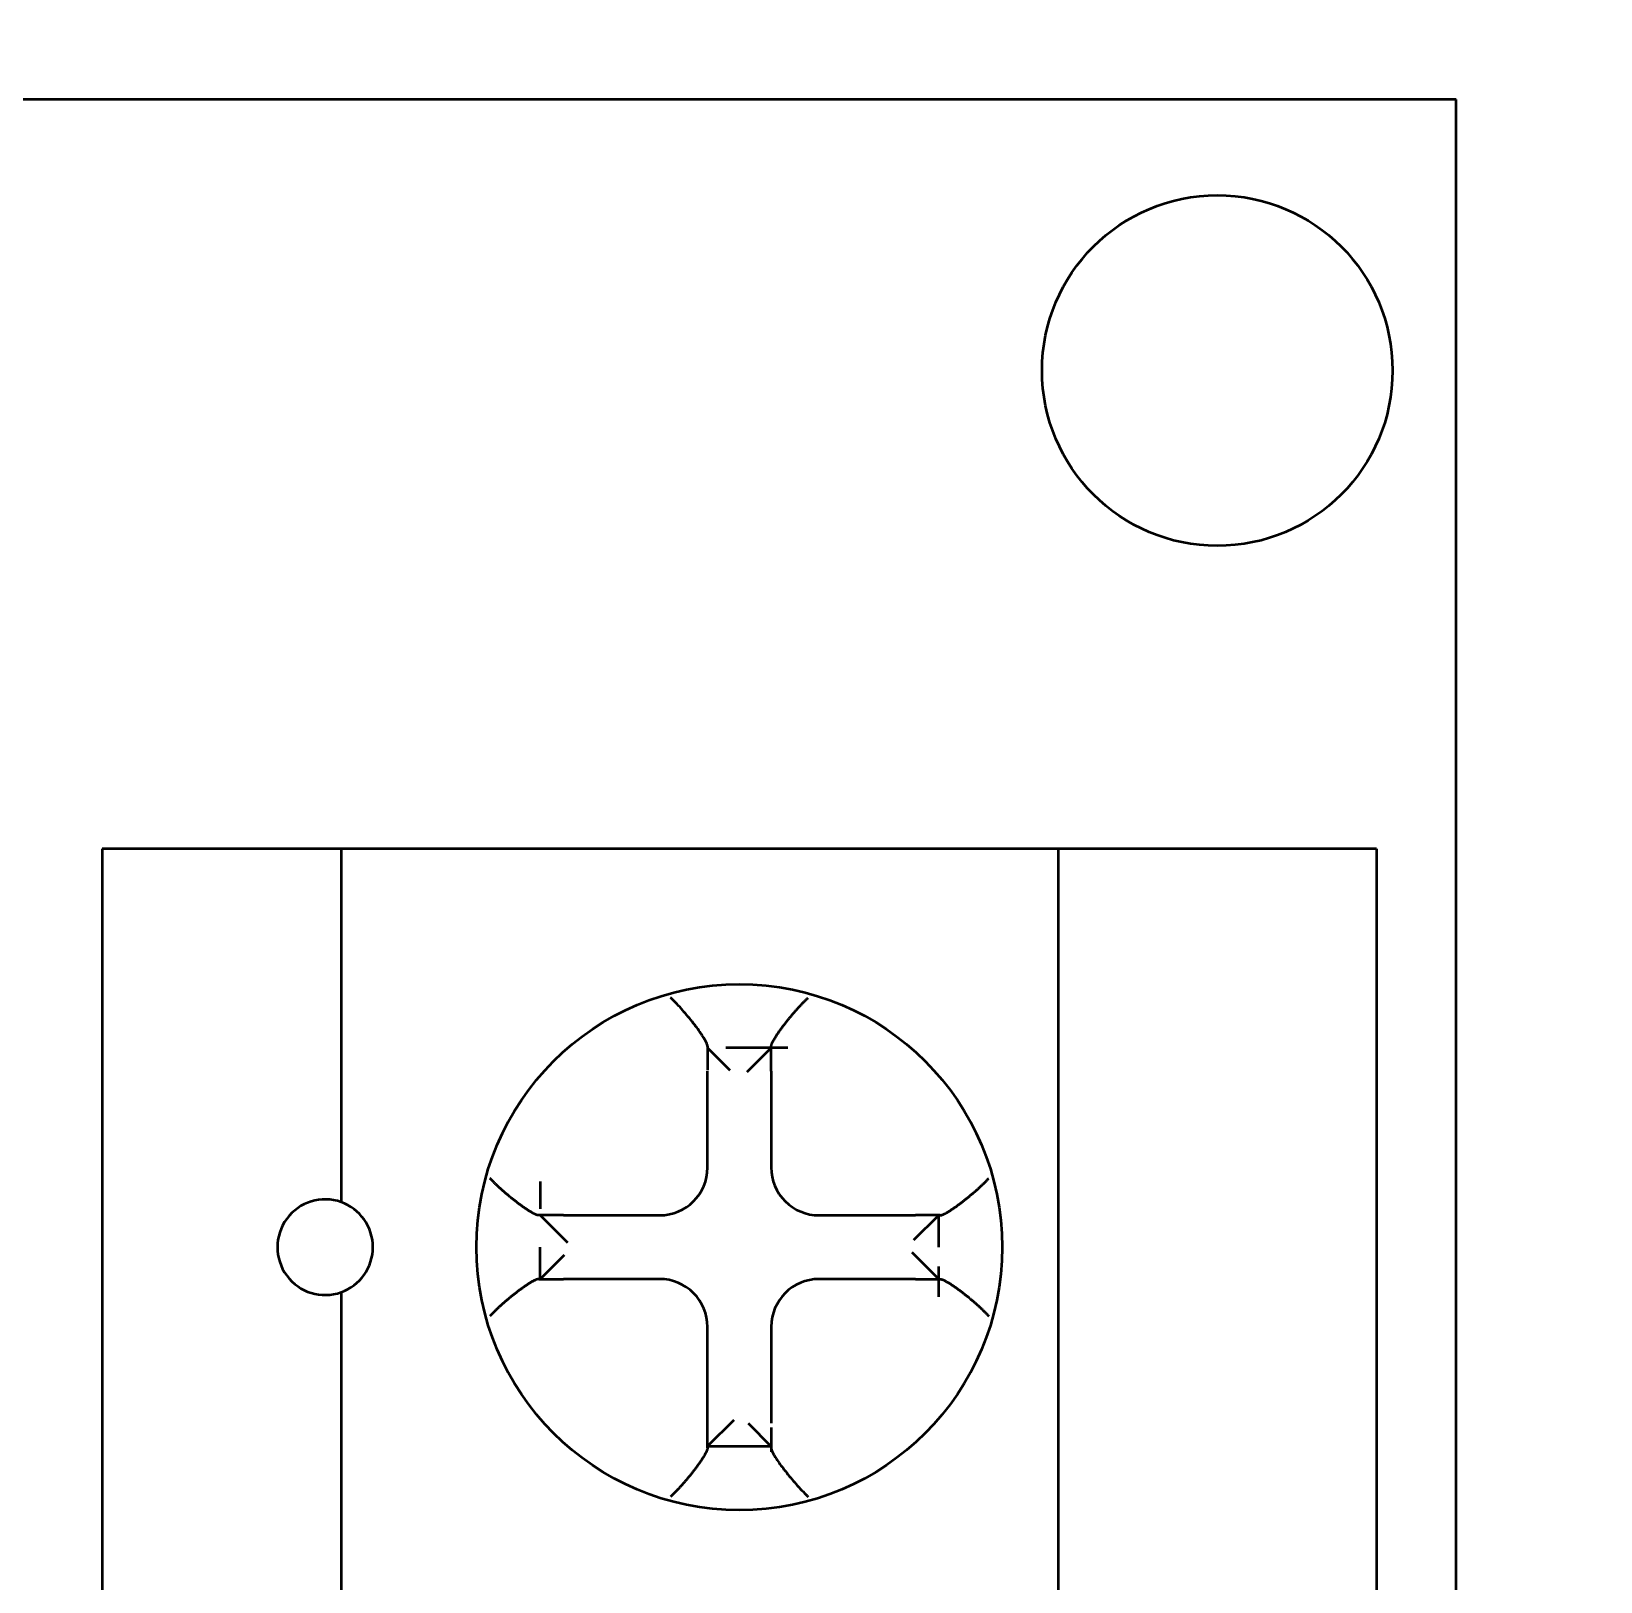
# Model space of a CAD drawing. Header units: millimetres. Extents: x 0 to 841, y 0 to 594.
# Drawn here: x 511.8 to 521.65, y 269.27 to 279 of the extents above; entities that cross this region are included whole.
import ezdxf

# ---------------------------------------------------------------- set-up
doc = ezdxf.new("R2010")
doc.units = ezdxf.units.MM
doc.layers.add('Hatch (ISO)', color=7, linetype='Continuous', lineweight=18)
doc.layers.add('Visible (ISO)', color=7, linetype='Continuous', lineweight=50)

msp = doc.modelspace()

# ---------------------------------------------------------------- hatches: boundary and pattern name
at = {"layer": 'Hatch (ISO)'}
h = msp.add_hatch(dxfattribs=at)
h.set_pattern_fill('ANSI31', color=256, scale=25.4, style=0)
h.set_pattern_definition([(45, (0, 0), (-2.245064, 2.245064), [])])
edge = h.paths.add_edge_path()
edge.add_ellipse((416.2875, 307.6206), major_axis=(-9.758, 2.1864), ratio=1, start_angle=270, end_angle=282.62939)
edge.add_line((416.2875, 317.6206), (382.416, 317.6206))
edge.add_ellipse((382.416, 312.6206), major_axis=(-5, 0), ratio=1, start_angle=270, end_angle=360)
edge.add_line((377.416, 312.6206), (377.416, 210.6206))
edge.add_ellipse((382.416, 210.6206), major_axis=(0, -5), ratio=1, start_angle=270, end_angle=360)
edge.add_line((382.416, 205.6206), (416.2875, 205.6206))
edge.add_ellipse((416.2875, 215.6206), major_axis=(10, 0), ratio=1, start_angle=270, end_angle=282.62939)
edge.add_ellipse((445.416, 85.6206), major_axis=(120.242, 26.942), ratio=1, start_angle=64.741221, end_angle=90, ccw=False)
edge.add_ellipse((474.5444, 215.6206), major_axis=(9.758, -2.1864), ratio=1, start_angle=270, end_angle=282.62939)
edge.add_line((474.5444, 205.6206), (558.416, 205.6206))
edge.add_ellipse((558.416, 210.6206), major_axis=(5, 0), ratio=1, start_angle=270, end_angle=360)
edge.add_line((563.416, 210.6206), (563.416, 312.6206))
edge.add_ellipse((558.416, 312.6206), major_axis=(0, 5), ratio=1, start_angle=270, end_angle=360)
edge.add_line((558.416, 317.6206), (474.5444, 317.6206))
edge.add_ellipse((474.5444, 307.6206), major_axis=(-10, 0), ratio=1, start_angle=270, end_angle=282.62939)
edge.add_ellipse((445.416, 437.6206), major_axis=(-120.242, -26.942), ratio=1, start_angle=64.741221, end_angle=90, ccw=False)
edge = h.paths.add_edge_path(flags=0)
edge.add_line((388.916, 208.6206), (388.916, 210.6206))
edge.add_ellipse((382.416, 210.6206), major_axis=(0, 6.5), ratio=1, start_angle=270, end_angle=363.5049)
edge.add_line((382.0186, 217.1085), (380.416, 217.1085))
edge.add_line((380.416, 217.1085), (380.416, 221.8137))
edge.add_spline(control_points=[(380.416, 221.8137), (380.416, 222.421), (380.4998, 223.1449), (380.6918, 224.324), (380.8222, 224.9564), (381.0364, 226.2248), (381.1089, 226.8628), (381.1089, 228.0373), (381.0364, 228.6753), (380.8222, 229.9438), (380.6918, 230.5761), (380.4998, 231.7552), (380.416, 232.4791), (380.416, 233.0865)], knot_values=[1.346639, 1.346639, 1.346639, 1.346639, 1.528836, 1.528836, 1.705012, 1.705012, 1.881187, 1.881187, 2.057362, 2.057362, 2.233538, 2.233538, 2.415734, 2.415734, 2.415734, 2.415734], degree=3, periodic=0)
edge.add_line((380.416, 233.0865), (380.416, 241.6206))
edge.add_ellipse((380.416, 244.1206), major_axis=(2.5, 0), ratio=1, start_angle=270, end_angle=450)
edge.add_line((380.416, 246.6206), (380.416, 276.6206))
edge.add_ellipse((380.416, 279.1206), major_axis=(2.5, 0), ratio=1, start_angle=270, end_angle=450)
edge.add_line((380.416, 281.6206), (380.416, 306.1211))
edge.add_line((380.416, 306.1211), (382.4891, 306.1211))
edge.add_ellipse((382.416, 312.6206), major_axis=(6.4996, 0.0732), ratio=1, start_angle=270, end_angle=359.35505)
edge.add_line((388.916, 312.6206), (388.916, 314.6206))
edge.add_line((388.916, 314.6206), (416.2875, 314.6206))
edge.add_ellipse((416.2875, 307.6206), major_axis=(7, 0), ratio=1, start_angle=77.37061, end_angle=90, ccw=False)
edge.add_ellipse((445.416, 437.6206), major_axis=(123.1694, -27.598), ratio=1, start_angle=270, end_angle=279.224461)
edge.add_ellipse((445.416, 311.3973), major_axis=(-0.2228, -7.4967), ratio=1, start_angle=270, end_angle=453.40493)
edge.add_ellipse((445.416, 437.6206), major_axis=(126.0006, 7.4967), ratio=1, start_angle=270, end_angle=279.224461)
edge.add_ellipse((474.5444, 307.6206), major_axis=(6.8306, 1.5305), ratio=1, start_angle=77.37061, end_angle=90, ccw=False)
edge.add_line((474.5444, 314.6206), (535.916, 314.6206))
edge.add_ellipse((538.416, 314.6206), major_axis=(0, -2.5), ratio=1, start_angle=270, end_angle=450)
edge.add_line((540.916, 314.6206), (551.9184, 314.6206))
edge.add_line((551.9184, 314.6206), (551.9184, 312.4451))
edge.add_ellipse((558.416, 312.6206), major_axis=(0.1756, -6.4976), ratio=1, start_angle=270, end_angle=359.09712)
edge.add_line((558.4891, 306.1211), (560.416, 306.1211))
edge.add_line((560.416, 306.1211), (560.416, 217.1085))
edge.add_line((560.416, 217.1085), (558.8134, 217.1085))
edge.add_ellipse((558.416, 210.6206), major_axis=(-6.4878, 0.3974), ratio=1, start_angle=270, end_angle=361.95706)
edge.add_line((551.9184, 210.7962), (551.9184, 208.6206))
edge.add_line((551.9184, 208.6206), (540.916, 208.6206))
edge.add_ellipse((538.416, 208.6206), major_axis=(0, 2.5), ratio=1, start_angle=270, end_angle=450)
edge.add_line((535.916, 208.6206), (474.5444, 208.6206))
edge.add_ellipse((474.5444, 215.6206), major_axis=(-7, 0), ratio=1, start_angle=77.37061, end_angle=90, ccw=False)
edge.add_ellipse((445.416, 85.6206), major_axis=(-123.1694, 27.598), ratio=1, start_angle=270, end_angle=279.224461)
edge.add_ellipse((445.416, 211.844), major_axis=(0.2228, 7.4967), ratio=1, start_angle=270, end_angle=453.40493)
edge.add_ellipse((445.416, 85.6206), major_axis=(-126.0006, -7.4967), ratio=1, start_angle=270, end_angle=279.224461)
edge.add_ellipse((416.2875, 215.6206), major_axis=(-6.8306, -1.5305), ratio=1, start_angle=77.37061, end_angle=90, ccw=False)
edge.add_line((416.2875, 208.6206), (388.916, 208.6206))
edge = h.paths.add_edge_path(flags=0)
edge.add_ellipse((557.666, 211.3706), major_axis=(0, 2.1724), ratio=1, start_angle=0, end_angle=360)
edge = h.paths.add_edge_path(flags=0)
edge.add_ellipse((557.666, 311.8706), major_axis=(0, 2.1724), ratio=1, start_angle=0, end_angle=360)
edge = h.paths.add_edge_path(flags=0)
edge.add_ellipse((383.166, 311.8706), major_axis=(0, 2.1724), ratio=1, start_angle=0, end_angle=360)
edge = h.paths.add_edge_path(flags=0)
edge.add_ellipse((383.166, 211.3706), major_axis=(0, 2.1724), ratio=1, start_angle=0, end_angle=360)
edge = h.paths.add_edge_path(flags=0)
edge.add_ellipse((445.416, 214.344), major_axis=(0, 2), ratio=1, start_angle=0, end_angle=360)
edge = h.paths.add_edge_path(flags=0)
edge.add_ellipse((445.416, 308.8973), major_axis=(0, 2), ratio=1, start_angle=0, end_angle=360)

# ---------------------------------------------------------------- linework, layer by layer
at = {"layer": 'Visible (ISO)'}
for p, q in [((520.7482, 278.5678), (511.5982, 278.5678)), ((520.7482, 259.1678), (520.7482, 278.5678)), ((513.7482, 273.8678), (512.2482, 273.8678)), ((512.2482, 273.8678), (512.2482, 263.8678)), ((518.2482, 273.8678), (513.7482, 273.8678)), ((513.7482, 273.8678), (513.7482, 271.6506)), ((518.2482, 273.8678), (518.2482, 269.0678)), ((520.2482, 273.8678), (518.2482, 273.8678)), ((520.2482, 273.8678), (520.2482, 263.8678)), ((516.0482, 272.6333), (516.0482, 272.4787)), ((516.1907, 272.4753), (516.0482, 272.6177)), ((516.5534, 272.6178), (516.1639, 272.6178)), ((516.4481, 272.6177), (516.2957, 272.4653)), ((516.4482, 272.4726), (516.4482, 272.6275)), ((516.0482, 271.8678), (516.0482, 272.4726)), ((516.4482, 272.4726), (516.4482, 271.8678)), ((514.9982, 271.7809), (514.9982, 271.6081)), ((515.1433, 271.5678), (514.9884, 271.5678)), ((515.1708, 271.3952), (514.9999, 271.5661)), ((515.1433, 271.5678), (515.7482, 271.5678)), ((516.7482, 271.5678), (517.353, 271.5678)), ((517.498, 271.5676), (517.3422, 271.4118)), ((517.5079, 271.5678), (517.353, 271.5678)), ((517.4982, 271.5678), (517.4982, 271.3678)), ((514.9982, 271.1678), (514.9982, 271.3678)), ((515.1482, 271.3178), (514.9982, 271.1678)), ((517.4973, 271.1687), (517.3318, 271.3341)), ((517.4982, 271.2461), (517.4982, 271.0562)), ((513.7482, 271.0849), (513.7482, 266.6506)), ((514.9884, 271.1678), (515.1433, 271.1678)), ((515.7482, 271.1678), (515.1433, 271.1678)), ((517.353, 271.1678), (516.7482, 271.1678)), ((517.353, 271.1678), (517.5079, 271.1678)), ((516.0482, 270.2629), (516.0482, 270.8678)), ((516.4482, 270.8678), (516.4482, 270.2629)), ((516.0482, 270.108), (516.0482, 270.2629)), ((516.2132, 270.2828), (516.0489, 270.1185)), ((516.4481, 270.1178), (516.3054, 270.2606)), ((516.4482, 270.2372), (516.4482, 270.0837)), ((516.4482, 270.1178), (516.0482, 270.1178))]:
    msp.add_line(p, q, dxfattribs=at)
for centre, radius in [((519.2482, 276.8678), 1.1), ((516.2482, 271.3678), 1.65)]:
    msp.add_circle(centre, radius, dxfattribs=at)
for centre, start, end in [((515.7482, 271.8678), 270, 0), ((516.7482, 271.8678), 180, 270.00001), ((513.6482, 271.3678), 70.52879, 289.47122), ((513.6482, 271.3678), 289.47123, 70.52878), ((515.7482, 270.8678), 0, 90.00001), ((516.7482, 270.8678), 90.00001, 180)]:
    msp.add_arc(centre, 0.3, start, end, dxfattribs=at)
for points, knots in [([(516.0482, 272.6275), (516.0482, 272.6305), (516.0475, 272.6341), (516.0447, 272.6428), (516.0426, 272.6479), (516.034, 272.6657), (516.0255, 272.6801), (516.0022, 272.716), (515.9857, 272.7391), (515.9465, 272.7906), (515.9246, 272.8173), (515.8786, 272.8704), (515.8542, 272.8965), (515.8259, 272.924), (515.8211, 272.9287), (515.8163, 272.9331)], [0.000001, 0.000001, 0.000001, 0.000001, 0.00287768, 0.00287768, 0.00591078, 0.00591078, 0.01244531, 0.01244531, 0.0208303, 0.0208303, 0.02984915, 0.02984915, 0.03976854, 0.03976854, 0.04179777, 0.04179777, 0.04179777, 0.04179777]), ([(516.4482, 272.6275), (516.4482, 272.6287), (516.4483, 272.6299), (516.4485, 272.6312), (516.4487, 272.6325), (516.449, 272.6339), (516.4493, 272.6353), (516.4497, 272.6368), (516.4502, 272.6383), (516.4507, 272.6399), (516.4513, 272.6415), (516.4519, 272.6432), (516.4526, 272.6449), (516.4533, 272.6467), (516.4541, 272.6485), (516.4549, 272.6503), (516.4558, 272.6522), (516.4567, 272.6541), (516.4577, 272.6561), (516.4582, 272.6571), (516.4587, 272.6581), (516.4592, 272.6591), (516.4597, 272.6601), (516.4603, 272.6611), (516.4608, 272.6621), (516.4619, 272.6642), (516.4631, 272.6663), (516.4643, 272.6685), (516.4655, 272.6706), (516.4668, 272.6728), (516.4681, 272.6751), (516.4694, 272.6773), (516.4708, 272.6796), (516.4722, 272.6819), (516.4736, 272.6842), (516.4751, 272.6865), (516.4766, 272.6889), (516.4781, 272.6912), (516.4796, 272.6936), (516.4812, 272.696), (516.4828, 272.6985), (516.4844, 272.7009), (516.486, 272.7034), (516.4877, 272.7058), (516.4893, 272.7083), (516.491, 272.7108), (516.4928, 272.7133), (516.4945, 272.7159), (516.4963, 272.7184), (516.498, 272.721), (516.4998, 272.7235), (516.5017, 272.7261), (516.5035, 272.7287), (516.5053, 272.7313), (516.5072, 272.7339), (516.5091, 272.7365), (516.511, 272.7391), (516.5129, 272.7417), (516.5148, 272.7443), (516.5168, 272.747), (516.5188, 272.7496), (516.5207, 272.7523), (516.5227, 272.7549), (516.5247, 272.7576), (516.5267, 272.7602), (516.5287, 272.7629), (516.5308, 272.7656), (516.5328, 272.7682), (516.5349, 272.7709), (516.5369, 272.7736), (516.539, 272.7762), (516.5411, 272.7789), (516.5432, 272.7816), (516.5453, 272.7843), (516.5474, 272.7869), (516.5496, 272.7896), (516.5517, 272.7923), (516.5538, 272.7949), (516.556, 272.7976), (516.5581, 272.8003), (516.5603, 272.8029), (516.5625, 272.8056), (516.5646, 272.8082), (516.5668, 272.8109), (516.569, 272.8135), (516.5712, 272.8162), (516.5734, 272.8188), (516.5756, 272.8214), (516.5778, 272.824), (516.58, 272.8267), (516.5822, 272.8293), (516.5844, 272.8319), (516.5866, 272.8345), (516.5888, 272.837), (516.5911, 272.8396), (516.5933, 272.8422), (516.5955, 272.8447), (516.5977, 272.8473), (516.6, 272.8498), (516.6022, 272.8524), (516.6044, 272.8549), (516.6067, 272.8574), (516.6089, 272.8599), (516.6111, 272.8624), (516.6133, 272.8648), (516.6156, 272.8673), (516.6178, 272.8697), (516.62, 272.8722), (516.6222, 272.8746), (516.6244, 272.877), (516.6267, 272.8794), (516.6289, 272.8817), (516.6311, 272.8841), (516.6333, 272.8864), (516.6355, 272.8888), (516.6377, 272.8911), (516.6399, 272.8934), (516.6421, 272.8956), (516.6442, 272.8979), (516.6464, 272.9001), (516.6486, 272.9023), (516.6507, 272.9045), (516.6529, 272.9067), (516.655, 272.9089), (516.6571, 272.911), (516.6593, 272.9131), (516.6614, 272.9152), (516.6635, 272.9173), (516.6656, 272.9194), (516.6677, 272.9214), (516.6697, 272.9234), (516.6718, 272.9254), (516.6739, 272.9274), (516.6759, 272.9293), (516.678, 272.9312), (516.68, 272.9331)], [0, 0, 0, 0, 0.022727, 0.022727, 0.022727, 0.045455, 0.045455, 0.045455, 0.068182, 0.068182, 0.068182, 0.090909, 0.090909, 0.090909, 0.113636, 0.113636, 0.113636, 0.136364, 0.136364, 0.136364, 0.147688, 0.147688, 0.147688, 0.159091, 0.159091, 0.159091, 0.181818, 0.181818, 0.181818, 0.204545, 0.204545, 0.204545, 0.227273, 0.227273, 0.227273, 0.25, 0.25, 0.25, 0.272727, 0.272727, 0.272727, 0.295455, 0.295455, 0.295455, 0.318182, 0.318182, 0.318182, 0.340909, 0.340909, 0.340909, 0.363636, 0.363636, 0.363636, 0.386364, 0.386364, 0.386364, 0.409091, 0.409091, 0.409091, 0.431818, 0.431818, 0.431818, 0.454545, 0.454545, 0.454545, 0.477273, 0.477273, 0.477273, 0.5, 0.5, 0.5, 0.522727, 0.522727, 0.522727, 0.545455, 0.545455, 0.545455, 0.568182, 0.568182, 0.568182, 0.590909, 0.590909, 0.590909, 0.613636, 0.613636, 0.613636, 0.636364, 0.636364, 0.636364, 0.659091, 0.659091, 0.659091, 0.681818, 0.681818, 0.681818, 0.704545, 0.704545, 0.704545, 0.727273, 0.727273, 0.727273, 0.75, 0.75, 0.75, 0.772727, 0.772727, 0.772727, 0.795455, 0.795455, 0.795455, 0.818182, 0.818182, 0.818182, 0.840909, 0.840909, 0.840909, 0.863636, 0.863636, 0.863636, 0.886364, 0.886364, 0.886364, 0.909091, 0.909091, 0.909091, 0.931818, 0.931818, 0.931818, 0.954545, 0.954545, 0.954545, 0.977273, 0.977273, 0.977273, 1, 1, 1, 1]), ([(514.9884, 271.5678), (514.9873, 271.5678), (514.9861, 271.5679), (514.9848, 271.5681), (514.9835, 271.5683), (514.9821, 271.5685), (514.9806, 271.5689), (514.9792, 271.5693), (514.9776, 271.5698), (514.976, 271.5703), (514.9744, 271.5709), (514.9727, 271.5715), (514.971, 271.5722), (514.9693, 271.5729), (514.9675, 271.5737), (514.9656, 271.5745), (514.9637, 271.5754), (514.9618, 271.5763), (514.9598, 271.5773), (514.9579, 271.5783), (514.9559, 271.5793), (514.9538, 271.5804), (514.9517, 271.5815), (514.9496, 271.5827), (514.9475, 271.5839), (514.9459, 271.5848), (514.9444, 271.5857), (514.9428, 271.5866), (514.94, 271.5882), (514.937, 271.59), (514.9341, 271.5918), (514.9318, 271.5932), (514.9294, 271.5947), (514.9271, 271.5962), (514.9247, 271.5977), (514.9223, 271.5992), (514.9199, 271.6008), (514.9175, 271.6024), (514.915, 271.604), (514.9126, 271.6056), (514.9101, 271.6073), (514.9076, 271.6089), (514.9051, 271.6106), (514.9026, 271.6124), (514.9001, 271.6141), (514.8975, 271.6159), (514.895, 271.6176), (514.8924, 271.6194), (514.8898, 271.6213), (514.8873, 271.6231), (514.8847, 271.6249), (514.8821, 271.6268), (514.8795, 271.6287), (514.8768, 271.6306), (514.8742, 271.6325), (514.8716, 271.6344), (514.869, 271.6364), (514.8663, 271.6383), (514.8637, 271.6403), (514.861, 271.6423), (514.8584, 271.6443), (514.8557, 271.6463), (514.853, 271.6483), (514.8504, 271.6504), (514.8477, 271.6524), (514.845, 271.6545), (514.8424, 271.6565), (514.8397, 271.6586), (514.837, 271.6607), (514.8344, 271.6628), (514.8317, 271.6649), (514.829, 271.667), (514.8263, 271.6691), (514.8237, 271.6713), (514.821, 271.6734), (514.8183, 271.6756), (514.8165, 271.6771), (514.8146, 271.6786), (514.8127, 271.6801), (514.8093, 271.6829), (514.8058, 271.6857), (514.8024, 271.6886), (514.7998, 271.6908), (514.7971, 271.693), (514.7945, 271.6952), (514.7919, 271.6974), (514.7893, 271.6996), (514.7867, 271.7018), (514.7841, 271.704), (514.7815, 271.7062), (514.7789, 271.7084), (514.7763, 271.7107), (514.7737, 271.7129), (514.7712, 271.7151), (514.7686, 271.7173), (514.7661, 271.7196), (514.7636, 271.7218), (514.761, 271.724), (514.7585, 271.7262), (514.7561, 271.7285), (514.7536, 271.7307), (514.7511, 271.7329), (514.7486, 271.7351), (514.7462, 271.7374), (514.7438, 271.7396), (514.7414, 271.7418), (514.7389, 271.744), (514.7366, 271.7462), (514.7342, 271.7485), (514.7318, 271.7507), (514.7295, 271.7529), (514.7272, 271.7551), (514.7249, 271.7573), (514.7226, 271.7595), (514.7203, 271.7616), (514.718, 271.7638), (514.7158, 271.766), (514.7136, 271.7682), (514.7114, 271.7703), (514.7092, 271.7725), (514.7071, 271.7746), (514.7049, 271.7767), (514.7028, 271.7789), (514.7007, 271.781), (514.6986, 271.7831), (514.6966, 271.7852), (514.6946, 271.7873), (514.6925, 271.7893), (514.6905, 271.7914), (514.6886, 271.7935), (514.6866, 271.7955), (514.6847, 271.7976), (514.6828, 271.7996)], [0, 0, 0, 0, 0.022727, 0.022727, 0.022727, 0.045455, 0.045455, 0.045455, 0.068182, 0.068182, 0.068182, 0.090909, 0.090909, 0.090909, 0.113636, 0.113636, 0.113636, 0.136364, 0.136364, 0.136364, 0.159091, 0.159091, 0.159091, 0.181818, 0.181818, 0.181818, 0.197847, 0.197847, 0.197847, 0.227273, 0.227273, 0.227273, 0.25, 0.25, 0.25, 0.272727, 0.272727, 0.272727, 0.295455, 0.295455, 0.295455, 0.318182, 0.318182, 0.318182, 0.340909, 0.340909, 0.340909, 0.363636, 0.363636, 0.363636, 0.386364, 0.386364, 0.386364, 0.409091, 0.409091, 0.409091, 0.431818, 0.431818, 0.431818, 0.454545, 0.454545, 0.454545, 0.477273, 0.477273, 0.477273, 0.5, 0.5, 0.5, 0.522727, 0.522727, 0.522727, 0.545455, 0.545455, 0.545455, 0.568182, 0.568182, 0.568182, 0.584169, 0.584169, 0.584169, 0.613636, 0.613636, 0.613636, 0.636364, 0.636364, 0.636364, 0.659091, 0.659091, 0.659091, 0.681818, 0.681818, 0.681818, 0.704545, 0.704545, 0.704545, 0.727273, 0.727273, 0.727273, 0.75, 0.75, 0.75, 0.772727, 0.772727, 0.772727, 0.795455, 0.795455, 0.795455, 0.818182, 0.818182, 0.818182, 0.840909, 0.840909, 0.840909, 0.863636, 0.863636, 0.863636, 0.886364, 0.886364, 0.886364, 0.909091, 0.909091, 0.909091, 0.931818, 0.931818, 0.931818, 0.954545, 0.954545, 0.954545, 0.977273, 0.977273, 0.977273, 1, 1, 1, 1]), ([(517.5079, 271.5678), (517.5091, 271.5678), (517.5103, 271.5679), (517.5116, 271.5681), (517.5129, 271.5683), (517.5143, 271.5685), (517.5157, 271.5689), (517.5172, 271.5693), (517.5187, 271.5698), (517.5203, 271.5703), (517.5219, 271.5709), (517.5236, 271.5715), (517.5253, 271.5722), (517.5271, 271.5729), (517.5289, 271.5737), (517.5307, 271.5745), (517.5326, 271.5754), (517.5345, 271.5763), (517.5365, 271.5773), (517.5385, 271.5783), (517.5405, 271.5793), (517.5425, 271.5804), (517.5446, 271.5815), (517.5467, 271.5827), (517.5489, 271.5839), (517.551, 271.5851), (517.5532, 271.5864), (517.5555, 271.5877), (517.5577, 271.589), (517.56, 271.5904), (517.5623, 271.5918), (517.5646, 271.5932), (517.5669, 271.5947), (517.5693, 271.5962), (517.5716, 271.5977), (517.574, 271.5992), (517.5764, 271.6008), (517.5789, 271.6024), (517.5813, 271.604), (517.5838, 271.6056), (517.5862, 271.6073), (517.5887, 271.6089), (517.5912, 271.6106), (517.5938, 271.6124), (517.5963, 271.6141), (517.5988, 271.6159), (517.6014, 271.6176), (517.6039, 271.6194), (517.6065, 271.6213), (517.6091, 271.6231), (517.6117, 271.6249), (517.6143, 271.6268), (517.6169, 271.6287), (517.6195, 271.6306), (517.6221, 271.6325), (517.6247, 271.6344), (517.6274, 271.6364), (517.63, 271.6383), (517.6327, 271.6403), (517.6353, 271.6423), (517.638, 271.6443), (517.6406, 271.6463), (517.6433, 271.6483), (517.646, 271.6504), (517.6486, 271.6524), (517.6513, 271.6545), (517.654, 271.6565), (517.6566, 271.6586), (517.6593, 271.6607), (517.662, 271.6628), (517.6647, 271.6649), (517.6673, 271.667), (517.67, 271.6691), (517.6727, 271.6713), (517.6753, 271.6734), (517.678, 271.6756), (517.6807, 271.6777), (517.6833, 271.6799), (517.686, 271.682), (517.6886, 271.6842), (517.6913, 271.6864), (517.6939, 271.6886), (517.6966, 271.6908), (517.6992, 271.693), (517.7018, 271.6952), (517.7045, 271.6974), (517.7071, 271.6996), (517.7097, 271.7018), (517.7119, 271.7037), (517.7141, 271.7055), (517.7163, 271.7074), (517.7192, 271.71), (517.7222, 271.7125), (517.7252, 271.7151), (517.7277, 271.7173), (517.7302, 271.7196), (517.7328, 271.7218), (517.7353, 271.724), (517.7378, 271.7262), (517.7403, 271.7285), (517.7428, 271.7307), (517.7452, 271.7329), (517.7477, 271.7351), (517.7501, 271.7374), (517.7526, 271.7396), (517.755, 271.7418), (517.7574, 271.744), (517.7598, 271.7462), (517.7621, 271.7485), (517.7645, 271.7507), (517.7669, 271.7529), (517.7692, 271.7551), (517.7715, 271.7573), (517.7738, 271.7595), (517.776, 271.7616), (517.7783, 271.7638), (517.7805, 271.766), (517.7827, 271.7682), (517.785, 271.7703), (517.7871, 271.7725), (517.7893, 271.7746), (517.7914, 271.7767), (517.7935, 271.7789), (517.7956, 271.781), (517.7977, 271.7831), (517.7998, 271.7852), (517.8018, 271.7873), (517.8038, 271.7893), (517.8058, 271.7914), (517.8078, 271.7935), (517.8097, 271.7955), (517.8117, 271.7976), (517.8136, 271.7996)], [0, 0, 0, 0, 0.0227273, 0.0227273, 0.0227273, 0.0454545, 0.0454545, 0.0454545, 0.0681818, 0.0681818, 0.0681818, 0.0909091, 0.0909091, 0.0909091, 0.1136364, 0.1136364, 0.1136364, 0.1363636, 0.1363636, 0.1363636, 0.1590909, 0.1590909, 0.1590909, 0.1818182, 0.1818182, 0.1818182, 0.2045455, 0.2045455, 0.2045455, 0.2272727, 0.2272727, 0.2272727, 0.25, 0.25, 0.25, 0.2727273, 0.2727273, 0.2727273, 0.2954545, 0.2954545, 0.2954545, 0.3181818, 0.3181818, 0.3181818, 0.3409091, 0.3409091, 0.3409091, 0.3636364, 0.3636364, 0.3636364, 0.3863636, 0.3863636, 0.3863636, 0.4090909, 0.4090909, 0.4090909, 0.4318182, 0.4318182, 0.4318182, 0.4545455, 0.4545455, 0.4545455, 0.4772727, 0.4772727, 0.4772727, 0.5, 0.5, 0.5, 0.5227273, 0.5227273, 0.5227273, 0.5454545, 0.5454545, 0.5454545, 0.5681818, 0.5681818, 0.5681818, 0.5909091, 0.5909091, 0.5909091, 0.6136364, 0.6136364, 0.6136364, 0.6363636, 0.6363636, 0.6363636, 0.6590909, 0.6590909, 0.6590909, 0.6782749, 0.6782749, 0.6782749, 0.7045455, 0.7045455, 0.7045455, 0.7272727, 0.7272727, 0.7272727, 0.75, 0.75, 0.75, 0.7727273, 0.7727273, 0.7727273, 0.7954545, 0.7954545, 0.7954545, 0.8181818, 0.8181818, 0.8181818, 0.8409091, 0.8409091, 0.8409091, 0.8636364, 0.8636364, 0.8636364, 0.8863636, 0.8863636, 0.8863636, 0.9090909, 0.9090909, 0.9090909, 0.9318182, 0.9318182, 0.9318182, 0.9545455, 0.9545455, 0.9545455, 0.9772727, 0.9772727, 0.9772727, 1, 1, 1, 1]), ([(514.9884, 271.1678), (514.9873, 271.1678), (514.9861, 271.1677), (514.9848, 271.1675), (514.9835, 271.1673), (514.9821, 271.167), (514.9806, 271.1666), (514.9792, 271.1662), (514.9776, 271.1658), (514.976, 271.1652), (514.9744, 271.1647), (514.9727, 271.164), (514.971, 271.1633), (514.9693, 271.1626), (514.9675, 271.1618), (514.9656, 271.161), (514.9637, 271.1601), (514.9618, 271.1592), (514.9598, 271.1582), (514.9579, 271.1573), (514.9559, 271.1562), (514.9538, 271.1551), (514.9517, 271.154), (514.9496, 271.1528), (514.9475, 271.1516), (514.9453, 271.1504), (514.9431, 271.1491), (514.9409, 271.1478), (514.9386, 271.1465), (514.9364, 271.1451), (514.9341, 271.1437), (514.9318, 271.1423), (514.9294, 271.1409), (514.9271, 271.1394), (514.9247, 271.1379), (514.9223, 271.1363), (514.9199, 271.1348), (514.9175, 271.1332), (514.915, 271.1316), (514.9126, 271.1299), (514.9101, 271.1283), (514.9076, 271.1266), (514.9051, 271.1249), (514.9026, 271.1232), (514.9001, 271.1214), (514.8975, 271.1197), (514.895, 271.1179), (514.8924, 271.1161), (514.8898, 271.1143), (514.8873, 271.1124), (514.8847, 271.1106), (514.8821, 271.1087), (514.8795, 271.1068), (514.8768, 271.1049), (514.8742, 271.103), (514.8716, 271.1011), (514.869, 271.0991), (514.8663, 271.0972), (514.8637, 271.0952), (514.861, 271.0932), (514.8584, 271.0912), (514.8557, 271.0892), (514.853, 271.0872), (514.8504, 271.0852), (514.8477, 271.0831), (514.845, 271.0811), (514.8424, 271.079), (514.8397, 271.0769), (514.837, 271.0748), (514.8344, 271.0727), (514.8317, 271.0706), (514.829, 271.0685), (514.8263, 271.0664), (514.8237, 271.0643), (514.821, 271.0621), (514.8183, 271.06), (514.8157, 271.0578), (514.813, 271.0557), (514.8104, 271.0535), (514.8077, 271.0513), (514.805, 271.0491), (514.8024, 271.0469), (514.7998, 271.0448), (514.7971, 271.0426), (514.7945, 271.0404), (514.7919, 271.0382), (514.7893, 271.036), (514.7867, 271.0337), (514.7845, 271.0319), (514.7823, 271.03), (514.7801, 271.0281), (514.7771, 271.0256), (514.7741, 271.023), (514.7712, 271.0204), (514.7686, 271.0182), (514.7661, 271.016), (514.7636, 271.0137), (514.761, 271.0115), (514.7585, 271.0093), (514.7561, 271.0071), (514.7536, 271.0048), (514.7511, 271.0026), (514.7486, 271.0004), (514.7462, 270.9982), (514.7438, 270.9959), (514.7414, 270.9937), (514.7389, 270.9915), (514.7366, 270.9893), (514.7342, 270.9871), (514.7318, 270.9849), (514.7295, 270.9827), (514.7272, 270.9805), (514.7249, 270.9783), (514.7226, 270.9761), (514.7203, 270.9739), (514.718, 270.9717), (514.7158, 270.9695), (514.7136, 270.9674), (514.7114, 270.9652), (514.7092, 270.9631), (514.7071, 270.9609), (514.7049, 270.9588), (514.7028, 270.9567), (514.7007, 270.9546), (514.6986, 270.9525), (514.6966, 270.9504), (514.6946, 270.9483), (514.6925, 270.9462), (514.6905, 270.9441), (514.6886, 270.9421), (514.6866, 270.94), (514.6847, 270.938), (514.6828, 270.9359)], [0, 0, 0, 0, 0.0227273, 0.0227273, 0.0227273, 0.0454545, 0.0454545, 0.0454545, 0.0681818, 0.0681818, 0.0681818, 0.0909091, 0.0909091, 0.0909091, 0.1136364, 0.1136364, 0.1136364, 0.1363636, 0.1363636, 0.1363636, 0.1590909, 0.1590909, 0.1590909, 0.1818182, 0.1818182, 0.1818182, 0.2045455, 0.2045455, 0.2045455, 0.2272727, 0.2272727, 0.2272727, 0.25, 0.25, 0.25, 0.2727273, 0.2727273, 0.2727273, 0.2954545, 0.2954545, 0.2954545, 0.3181818, 0.3181818, 0.3181818, 0.3409091, 0.3409091, 0.3409091, 0.3636364, 0.3636364, 0.3636364, 0.3863636, 0.3863636, 0.3863636, 0.4090909, 0.4090909, 0.4090909, 0.4318182, 0.4318182, 0.4318182, 0.4545455, 0.4545455, 0.4545455, 0.4772727, 0.4772727, 0.4772727, 0.5, 0.5, 0.5, 0.5227273, 0.5227273, 0.5227273, 0.5454545, 0.5454545, 0.5454545, 0.5681818, 0.5681818, 0.5681818, 0.5909091, 0.5909091, 0.5909091, 0.6136364, 0.6136364, 0.6136364, 0.6363636, 0.6363636, 0.6363636, 0.6590909, 0.6590909, 0.6590909, 0.6782749, 0.6782749, 0.6782749, 0.7045455, 0.7045455, 0.7045455, 0.7272727, 0.7272727, 0.7272727, 0.75, 0.75, 0.75, 0.7727273, 0.7727273, 0.7727273, 0.7954545, 0.7954545, 0.7954545, 0.8181818, 0.8181818, 0.8181818, 0.8409091, 0.8409091, 0.8409091, 0.8636364, 0.8636364, 0.8636364, 0.8863636, 0.8863636, 0.8863636, 0.9090909, 0.9090909, 0.9090909, 0.9318182, 0.9318182, 0.9318182, 0.9545455, 0.9545455, 0.9545455, 0.9772727, 0.9772727, 0.9772727, 1, 1, 1, 1]), ([(517.5079, 271.1678), (517.5091, 271.1678), (517.5103, 271.1677), (517.5116, 271.1675), (517.5129, 271.1673), (517.5143, 271.167), (517.5157, 271.1666), (517.5172, 271.1662), (517.5187, 271.1658), (517.5203, 271.1652), (517.5219, 271.1647), (517.5236, 271.164), (517.5253, 271.1633), (517.5271, 271.1626), (517.5289, 271.1618), (517.5307, 271.161), (517.5326, 271.1601), (517.5345, 271.1592), (517.5365, 271.1582), (517.5385, 271.1573), (517.5405, 271.1562), (517.5425, 271.1551), (517.5446, 271.154), (517.5467, 271.1528), (517.5489, 271.1516), (517.5504, 271.1508), (517.5519, 271.1499), (517.5535, 271.149), (517.5564, 271.1473), (517.5593, 271.1455), (517.5623, 271.1437), (517.5646, 271.1423), (517.5669, 271.1409), (517.5693, 271.1394), (517.5716, 271.1379), (517.574, 271.1363), (517.5764, 271.1348), (517.5789, 271.1332), (517.5813, 271.1316), (517.5838, 271.1299), (517.5862, 271.1283), (517.5887, 271.1266), (517.5912, 271.1249), (517.5938, 271.1232), (517.5963, 271.1214), (517.5988, 271.1197), (517.6014, 271.1179), (517.6039, 271.1161), (517.6065, 271.1143), (517.6091, 271.1124), (517.6117, 271.1106), (517.6143, 271.1087), (517.6169, 271.1068), (517.6195, 271.1049), (517.6221, 271.103), (517.6247, 271.1011), (517.6274, 271.0991), (517.63, 271.0972), (517.6327, 271.0952), (517.6353, 271.0932), (517.638, 271.0912), (517.6406, 271.0892), (517.6433, 271.0872), (517.646, 271.0852), (517.6486, 271.0831), (517.6513, 271.0811), (517.654, 271.079), (517.6566, 271.0769), (517.6593, 271.0748), (517.662, 271.0727), (517.6647, 271.0706), (517.6673, 271.0685), (517.67, 271.0664), (517.6727, 271.0643), (517.6753, 271.0621), (517.678, 271.06), (517.6799, 271.0585), (517.6818, 271.0569), (517.6836, 271.0554), (517.6871, 271.0526), (517.6905, 271.0498), (517.6939, 271.0469), (517.6966, 271.0448), (517.6992, 271.0426), (517.7018, 271.0404), (517.7045, 271.0382), (517.7071, 271.036), (517.7097, 271.0337), (517.7123, 271.0315), (517.7149, 271.0293), (517.7175, 271.0271), (517.72, 271.0249), (517.7226, 271.0227), (517.7252, 271.0204), (517.7277, 271.0182), (517.7302, 271.016), (517.7328, 271.0137), (517.7353, 271.0115), (517.7378, 271.0093), (517.7403, 271.0071), (517.7428, 271.0048), (517.7452, 271.0026), (517.7477, 271.0004), (517.7501, 270.9982), (517.7526, 270.9959), (517.755, 270.9937), (517.7574, 270.9915), (517.7598, 270.9893), (517.7621, 270.9871), (517.7645, 270.9849), (517.7669, 270.9827), (517.7692, 270.9805), (517.7715, 270.9783), (517.7738, 270.9761), (517.776, 270.9739), (517.7783, 270.9717), (517.7805, 270.9695), (517.7827, 270.9674), (517.785, 270.9652), (517.7871, 270.9631), (517.7893, 270.9609), (517.7914, 270.9588), (517.7935, 270.9567), (517.7956, 270.9546), (517.7977, 270.9525), (517.7998, 270.9504), (517.8018, 270.9483), (517.8038, 270.9462), (517.8058, 270.9441), (517.8078, 270.9421), (517.8097, 270.94), (517.8117, 270.938), (517.8136, 270.9359)], [0, 0, 0, 0, 0.022727, 0.022727, 0.022727, 0.045455, 0.045455, 0.045455, 0.068182, 0.068182, 0.068182, 0.090909, 0.090909, 0.090909, 0.113636, 0.113636, 0.113636, 0.136364, 0.136364, 0.136364, 0.159091, 0.159091, 0.159091, 0.181818, 0.181818, 0.181818, 0.197847, 0.197847, 0.197847, 0.227273, 0.227273, 0.227273, 0.25, 0.25, 0.25, 0.272727, 0.272727, 0.272727, 0.295455, 0.295455, 0.295455, 0.318182, 0.318182, 0.318182, 0.340909, 0.340909, 0.340909, 0.363636, 0.363636, 0.363636, 0.386364, 0.386364, 0.386364, 0.409091, 0.409091, 0.409091, 0.431818, 0.431818, 0.431818, 0.454545, 0.454545, 0.454545, 0.477273, 0.477273, 0.477273, 0.5, 0.5, 0.5, 0.522727, 0.522727, 0.522727, 0.545455, 0.545455, 0.545455, 0.568182, 0.568182, 0.568182, 0.584169, 0.584169, 0.584169, 0.613636, 0.613636, 0.613636, 0.636364, 0.636364, 0.636364, 0.659091, 0.659091, 0.659091, 0.681818, 0.681818, 0.681818, 0.704545, 0.704545, 0.704545, 0.727273, 0.727273, 0.727273, 0.75, 0.75, 0.75, 0.772727, 0.772727, 0.772727, 0.795455, 0.795455, 0.795455, 0.818182, 0.818182, 0.818182, 0.840909, 0.840909, 0.840909, 0.863636, 0.863636, 0.863636, 0.886364, 0.886364, 0.886364, 0.909091, 0.909091, 0.909091, 0.931818, 0.931818, 0.931818, 0.954545, 0.954545, 0.954545, 0.977273, 0.977273, 0.977273, 1, 1, 1, 1]), ([(516.0482, 270.108), (516.0482, 270.1069), (516.0481, 270.1057), (516.0479, 270.1044), (516.0477, 270.1031), (516.0474, 270.1017), (516.047, 270.1002), (516.0466, 270.0988), (516.0462, 270.0972), (516.0456, 270.0956), (516.0451, 270.094), (516.0444, 270.0923), (516.0437, 270.0906), (516.043, 270.0889), (516.0422, 270.0871), (516.0414, 270.0852), (516.0405, 270.0833), (516.0396, 270.0814), (516.0386, 270.0794), (516.0382, 270.0785), (516.0376, 270.0775), (516.0371, 270.0765), (516.0366, 270.0755), (516.0361, 270.0744), (516.0355, 270.0734), (516.0344, 270.0713), (516.0332, 270.0692), (516.032, 270.0671), (516.0308, 270.0649), (516.0295, 270.0627), (516.0282, 270.0605), (516.0269, 270.0582), (516.0255, 270.056), (516.0241, 270.0537), (516.0227, 270.0514), (516.0213, 270.049), (516.0198, 270.0467), (516.0183, 270.0443), (516.0167, 270.0419), (516.0152, 270.0395), (516.0136, 270.0371), (516.012, 270.0346), (516.0103, 270.0322), (516.0087, 270.0297), (516.007, 270.0272), (516.0053, 270.0247), (516.0036, 270.0222), (516.0018, 270.0197), (516.0001, 270.0171), (515.9983, 270.0146), (515.9965, 270.012), (515.9947, 270.0094), (515.9928, 270.0069), (515.991, 270.0043), (515.9891, 270.0017), (515.9872, 269.9991), (515.9853, 269.9964), (515.9834, 269.9938), (515.9815, 269.9912), (515.9796, 269.9886), (515.9776, 269.9859), (515.9756, 269.9833), (515.9736, 269.9806), (515.9716, 269.978), (515.9696, 269.9753), (515.9676, 269.9726), (515.9656, 269.97), (515.9635, 269.9673), (515.9615, 269.9646), (515.9594, 269.962), (515.9573, 269.9593), (515.9552, 269.9566), (515.9531, 269.9539), (515.951, 269.9513), (515.9489, 269.9486), (515.9468, 269.9459), (515.9447, 269.9433), (515.9425, 269.9406), (515.9404, 269.9379), (515.9382, 269.9353), (515.9361, 269.9326), (515.9339, 269.93), (515.9317, 269.9273), (515.9295, 269.9246), (515.9274, 269.922), (515.9252, 269.9194), (515.923, 269.9167), (515.9208, 269.9141), (515.9186, 269.9115), (515.9164, 269.9089), (515.9141, 269.9063), (515.9119, 269.9037), (515.9097, 269.9011), (515.9075, 269.8985), (515.9053, 269.8959), (515.9031, 269.8933), (515.9008, 269.8908), (515.8986, 269.8882), (515.8964, 269.8857), (515.8941, 269.8832), (515.8919, 269.8806), (515.8897, 269.8781), (515.8875, 269.8757), (515.8852, 269.8732), (515.883, 269.8707), (515.8808, 269.8682), (515.8786, 269.8658), (515.8763, 269.8634), (515.8741, 269.861), (515.8719, 269.8586), (515.8697, 269.8562), (515.8675, 269.8538), (515.8653, 269.8514), (515.863, 269.8491), (515.8608, 269.8468), (515.8586, 269.8445), (515.8565, 269.8422), (515.8543, 269.8399), (515.8521, 269.8376), (515.8499, 269.8354), (515.8478, 269.8332), (515.8456, 269.831), (515.8435, 269.8288), (515.8413, 269.8267), (515.8392, 269.8245), (515.8371, 269.8224), (515.835, 269.8203), (515.8328, 269.8182), (515.8308, 269.8162), (515.8287, 269.8142), (515.8266, 269.8121), (515.8245, 269.8101), (515.8225, 269.8082), (515.8204, 269.8062), (515.8184, 269.8043), (515.8163, 269.8024)], [0, 0, 0, 0, 0.022727, 0.022727, 0.022727, 0.045455, 0.045455, 0.045455, 0.068182, 0.068182, 0.068182, 0.090909, 0.090909, 0.090909, 0.113636, 0.113636, 0.113636, 0.136364, 0.136364, 0.136364, 0.147688, 0.147688, 0.147688, 0.159091, 0.159091, 0.159091, 0.181818, 0.181818, 0.181818, 0.204545, 0.204545, 0.204545, 0.227273, 0.227273, 0.227273, 0.25, 0.25, 0.25, 0.272727, 0.272727, 0.272727, 0.295455, 0.295455, 0.295455, 0.318182, 0.318182, 0.318182, 0.340909, 0.340909, 0.340909, 0.363636, 0.363636, 0.363636, 0.386364, 0.386364, 0.386364, 0.409091, 0.409091, 0.409091, 0.431818, 0.431818, 0.431818, 0.454545, 0.454545, 0.454545, 0.477273, 0.477273, 0.477273, 0.5, 0.5, 0.5, 0.522727, 0.522727, 0.522727, 0.545455, 0.545455, 0.545455, 0.568182, 0.568182, 0.568182, 0.590909, 0.590909, 0.590909, 0.613636, 0.613636, 0.613636, 0.636364, 0.636364, 0.636364, 0.659091, 0.659091, 0.659091, 0.681818, 0.681818, 0.681818, 0.704545, 0.704545, 0.704545, 0.727273, 0.727273, 0.727273, 0.75, 0.75, 0.75, 0.772727, 0.772727, 0.772727, 0.795455, 0.795455, 0.795455, 0.818182, 0.818182, 0.818182, 0.840909, 0.840909, 0.840909, 0.863636, 0.863636, 0.863636, 0.886364, 0.886364, 0.886364, 0.909091, 0.909091, 0.909091, 0.931818, 0.931818, 0.931818, 0.954545, 0.954545, 0.954545, 0.977273, 0.977273, 0.977273, 1, 1, 1, 1]), ([(516.4482, 270.108), (516.4482, 270.105), (516.4489, 270.1014), (516.4516, 270.0928), (516.4537, 270.0877), (516.4623, 270.0699), (516.4708, 270.0554), (516.4942, 270.0195), (516.5106, 269.9964), (516.5499, 269.945), (516.5717, 269.9182), (516.6178, 269.8651), (516.6421, 269.8391), (516.6704, 269.8115), (516.6753, 269.8068), (516.68, 269.8024)], [0.000001, 0.000001, 0.000001, 0.000001, 0.00287768, 0.00287768, 0.00591078, 0.00591078, 0.01244531, 0.01244531, 0.0208303, 0.0208303, 0.02984915, 0.02984915, 0.03976854, 0.03976854, 0.04179777, 0.04179777, 0.04179777, 0.04179777])]:
    msp.add_open_spline(points, degree=3, knots=knots, dxfattribs=at)

doc.saveas('drawing.dxf')
